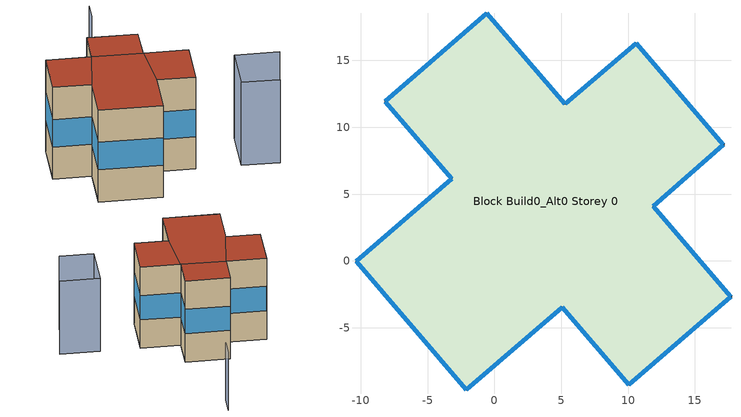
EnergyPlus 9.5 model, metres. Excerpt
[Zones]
Block Build0_Alt0 Storey 0
 floor ground (Project Heated1rstFloor): 10.6,16.3 17.14,8.69 11.87,4.08 17.7,-2.69 10.06,-9.27 5.07,-3.47 -2.1,-9.64 -10.36,-0.01 -3.2,6.15 -8.18,11.93 -0.57,18.53 5.28,11.77 z0
 wall outside (Project Wall): -10.36,-0.01 -2.1,-9.64 5.07,-3.47 10.06,-9.27 17.7,-2.69 11.87,4.08 17.14,8.69 10.6,16.3 5.28,11.77 -0.57,18.53 -8.18,11.93 -3.2,6.15 -10.36,-0.01 z0:21
 window (Project External Window): -10.36,-0.02 -2.1,-9.63 / -2.09,-9.63 5.07,-3.47 / 5.08,-3.47 10.05,-9.27 / 10.06,-9.27 17.69,-2.69 / 17.7,-2.68 11.87,4.08 / 11.87,4.08 17.14,8.69 / 17.13,8.7 10.6,16.29 / 10.59,16.3 5.28,11.77 / 5.28,11.77 -0.56,18.53 / -0.57,18.53 -8.17,11.93 / -8.17,11.92 -3.2,6.15 / -3.2,6.14 -10.36,-0.01 z7.35:13.65
 roof outside (Project Flat Roof): 17.14,8.69 10.6,16.3 5.28,11.77 11.87,4.08 z21; 5.28,11.77 -0.57,18.53 -8.18,11.93 -3.2,6.15 z21; 17.7,-2.69 11.87,4.08 5.07,-3.47 10.06,-9.27 z21; 5.07,-3.47 11.87,4.08 5.28,11.77 -3.2,6.15 -10.36,-0.01 -2.1,-9.64 z21
shading: 28.68,27.43 25.62,24.85 z0:15; 29.4,-16.21 23.58,-9.44 / 23.58,-9.44 15.92,-16.03 / 15.92,-16.03 20.87,-21.83 z0:19
[Building]
None: North Axis=0; Terrain=Suburbs; Loads Convergence Tolerance Value=0.04; Temperature Convergence Tolerance Value=0.4; Solar Distribution=FullExterior; Maximum Number of Warmup Days=25; Minimum Number of Warmup Days=6
[Site:Location]
WeatherData/USA_CA_San.Francisco.Intl.AP.724940_TMY3.epw: Latitude=37.62; Longitude=-122.4; Time Zone=-8; Elevation=2
[SizingPeriod:DesignDay] Day of Month=21; Humidity Condition Type=Wetbulb; Barometric Pressure=100594; Rain Indicator=No; Snow Indicator=No; Daylight Saving Time Indicator=No; Solar Model Indicator=ASHRAEClearSky
Name | Month | Day Type | Maximum DryBulb Temperature | Daily DryBulb Temperature Range | Wetbulb or DewPoint at Maximum DryBulb | Wind Speed | Wind Direction | Sky Clearness
DENVER_STAPLETON Ann Htg 99.6% Condns DB | 12 | WinterDesignDay | -20 | 0 | -20 | 2.3 | 180 | 0
DENVER_STAPLETON Ann Clg .4% Condns DB=>MWB | 7 | SummerDesignDay | 34.1 | 15.2 | 15.8 | 4 | 120 | 1
[SITE:GROUNDTEMPERATURE:BUILDINGSURFACE]
15, 15, 15, 15, 15, 15, 15, 15, 15, 15, 15, 15
[MATERIAL] Roughness=Rough; Thermal Absorptance=0.9; Solar Absorptance=0.7; Visible Absorptance=0.7
Name | Thickness | Conductivity | Density | Specific Heat
Heated1rstFloor Inertia | 0.1 | 0.9 | 2300 | 1000
Heated1rstFloor Insulation | 0.15 | 0.035 | 150 | 1000
Roof Insulation | 0.3 | 0.03 | 150 | 1000
Wall Inertia | 0.2 | 0.9 | 2300 | 1000
Wall Insulation | 0.2 | 0.03 | 150 | 1000
HeatedZoneIntMass | 0.1 | 0.3 | 600 | 1400
[WINDOWMATERIAL:SIMPLEGLAZINGSYSTEM]
Window: UFactor=1.9; Solar Heat Gain Coefficient=0.7; Visible Transmittance=0.8
[CONSTRUCTION]
Project Wall: Wall Inertia, Wall Insulation
Project Flat Roof: Roof Insulation
Project External Window: Window
Project Heated1rstFloor: Heated1rstFloor Inertia, Heated1rstFloor Insulation
HeatedZoneIntMassObj: HeatedZoneIntMass
[ZONE]
Block Build0_Alt0 Storey 0: Type=1; Multiplier=1; Ceiling Height=autocalculate; Volume=autocalculate; Floor Area=autocalculate; Part of Total Floor Area=Yes
[INTERNALMASS]
Block Build0_Alt0 Storey 0IntMass: Construction=HeatedZoneIntMassObj; Zone or ZoneList=Block Build0_Alt0 Storey 0; Surface Area=6615
[ELECTRICEQUIPMENT]
Block Build0_Alt0 Storey 0Load: Zone or ZoneList=Block Build0_Alt0 Storey 0; Schedule=LoadSchedule; Design Level Calculation Method=Watts/Area; Watts per Zone Floor Area=0.07; Fraction Latent=0; Fraction Radiant=0; Fraction Lost=0; EndUse Subcategory=General
[ZONEINFILTRATION:FLOWCOEFFICIENT]
Block Build0_Alt0 Storey 0Leak: Zone=Block Build0_Alt0 Storey 0; Schedule=AlwaysON; Flow Coefficient=0.203087; Stack Coefficient=0.107; Pressure Exponent=0.667; Wind Coefficient=0.167; Shelter Factor=0.61
[ZONEVENTILATION:DESIGNFLOWRATE]
Block Build0_Alt0 Storey 0FreeCool: Zone or ZoneList=Block Build0_Alt0 Storey 0; Schedule=AlwaysON; Design Flow Rate Calculation Method=AirChanges/Hour; Air Changes per Hour=4; Ventilation Type=Natural; Fan Pressure Rise=0; Fan Total Efficiency=1; Constant Term Coefficient=1; Temperature Term Coefficient=0; Velocity Term Coefficient=0; Velocity Squared Term Coefficient=0; Minimum Indoor Temperature=26; Maximum Indoor Temperature=100; Delta Temperature=1; Minimum Outdoor Temperature=-100; Maximum Outdoor Temperature=100; Maximum Wind Speed=40
[HVACTEMPLATE:THERMOSTAT]
ResidZone: Constant Heating Setpoint=21; Constant Cooling Setpoint=50
[HVACTEMPLATE:ZONE:IDEALLOADSAIRSYSTEM]
Block Build0_Alt0 Storey 0: Template Thermostat=ResidZone; Maximum Heating Supply Air Temperature=50; Minimum Cooling Supply Air Temperature=13; Maximum Heating Supply Air Humidity Ratio=0.0156; Minimum Cooling Supply Air Humidity Ratio=0.0077; Heating Limit=NoLimit; Maximum Sensible Heating Capacity=82688.2; Cooling Limit=NoLimit; Dehumidification Control Type=ConstantSensibleHeatRatio; Cooling Sensible Heat Ratio=0.7; Dehumidification Setpoint=60; Humidification Control Type=None; Humidification Setpoint=30; Outdoor Air Method=Flow/Area; Outdoor Air Flow Rate per Person=0.007; Outdoor Air Flow Rate per Zone Floor Area=0.00245; Outdoor Air Flow Rate per Zone=0; Demand Controlled Ventilation Type=None; Outdoor Air Economizer Type=NoEconomizer; Heat Recovery Type=Sensible; Sensible Heat Recovery Effectiveness=0.65; Latent Heat Recovery Effectiveness=0
[ENERGYMANAGEMENTSYSTEM:SENSOR]
Name | OutputVariable or OutputMeter Index Key | OutputVariable or OutputMeter
T0 | Block Build0_Alt0 Storey 0 | Zone Mean Air Temperature
Pow0 | Block Build0_Alt0 Storey 0 IDEAL LOADS AIR SYSTEM | Zone Ideal Loads Supply Air Total Heating Rate
DHWPow | DHW | Water Use Equipment Heating Rate
[ENERGYMANAGEMENTSYSTEM:PROGRAMCALLINGMANAGER]
Average Building Temperature: EndOfZoneTimestepBeforeZoneReporting; AverageZoneTemps
Compute Total Building Heat Pow: EndOfZoneTimestepBeforeZoneReporting; TotZonePow
Compute Total DHW Heat Pow: EndOfZoneTimestepBeforeZoneReporting; prgmDHWPow
[ENERGYMANAGEMENTSYSTEM:PROGRAM]
AverageZoneTemps: SET SumNumerator = T0*Vol0; SET SumDenominator  = Vol0; SET AverageBuildingTemp  = SumNumerator / SumDenominator
TotZonePow: SET TotBuildPow = Pow0
prgmDHWPow: SET TotDHWPow = DHWPow
[ENERGYMANAGEMENTSYSTEM:GLOBALVARIABLE]
AverageBuildingTemp
TotBuildPow
TotDHWPow
[ENERGYMANAGEMENTSYSTEM:OUTPUTVARIABLE] Type of Data in Variable=Averaged; Update Frequency=ZoneTimeStep
Name | EMS Variable
Mean Heated Zones Air Temperature | AverageBuildingTemp
Total Building Heating Power | TotBuildPow
Total DHW Heating Power | TotDHWPow
[ENERGYMANAGEMENTSYSTEM:INTERNALVARIABLE]
Vol0: Internal Data Index Key=Block Build0_Alt0 Storey 0; Internal Data Type=Zone Air Volume
[WATERUSE:EQUIPMENT]
DHW: EndUse Subcategory=General; Peak Flow Rate=8.58554e-09; Flow Rate Fraction Schedule=WaterTaps; Target Temperature Schedule=TargetWaterTemp; Hot Water Supply Temperature Schedule=HotWaterTemp; Cold Water Supply Temperature Schedule=ColdWaterTemp
[SCHEDULE:COMPACT]
AlwaysON: Through: 12/31, For: AllDays, Until: 24:00, 1
HotWaterTemp: Through: 12/31, For: AllDays, Until: 24:00, 55
TargetWaterTemp: Through: 12/31, For: AllDays, Until: 24:00, 37
[SCHEDULE:FILE] Column Number=1; Rows to Skip at Top=0; Number of Hours of Data=8760; Column Separator=Comma; Interpolate to Timestep=No
Name | File
LoadSchedule | /Users/alizad/PycharmProjects/mubes-ubem/examples/ForTest/InputFiles/Building7_winter.txt
Watertaps | /Users/alizad/PycharmProjects/mubes-ubem/examples/ForTest/InputFiles/domestic_hot_water_40_apartments.txt
ColdWaterTemp | /Users/alizad/PycharmProjects/mubes-ubem/examples/ForTest/InputFiles/cold_water_temperature_stockholm.txt
